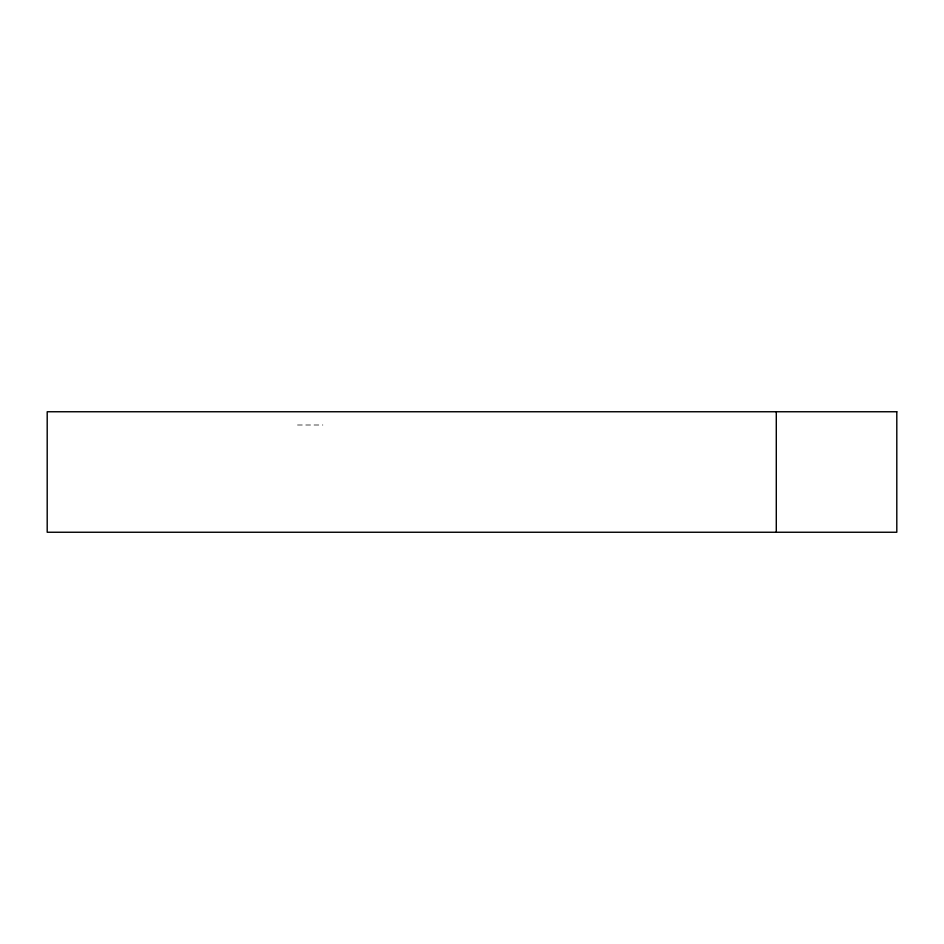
<?xml version="1.0" encoding="UTF-8"?>
<svg xmlns="http://www.w3.org/2000/svg" width="944" height="944" viewBox="0 0 944 944"><rect width="100%" height="100%" fill="white"/><g stroke="black" fill="none" stroke-linecap="round" stroke-linejoin="round"><path stroke-width="0.71" stroke-dasharray="4.72 3.54" d="M297.537 425.001L322.836 425.001"/><path stroke-width="1.42" d="M776.287 411.749L776.287 532.251M896.8 411.749L47.2 411.749L47.2 532.251L896.8 532.251L896.8 411.749"/></g></svg>
